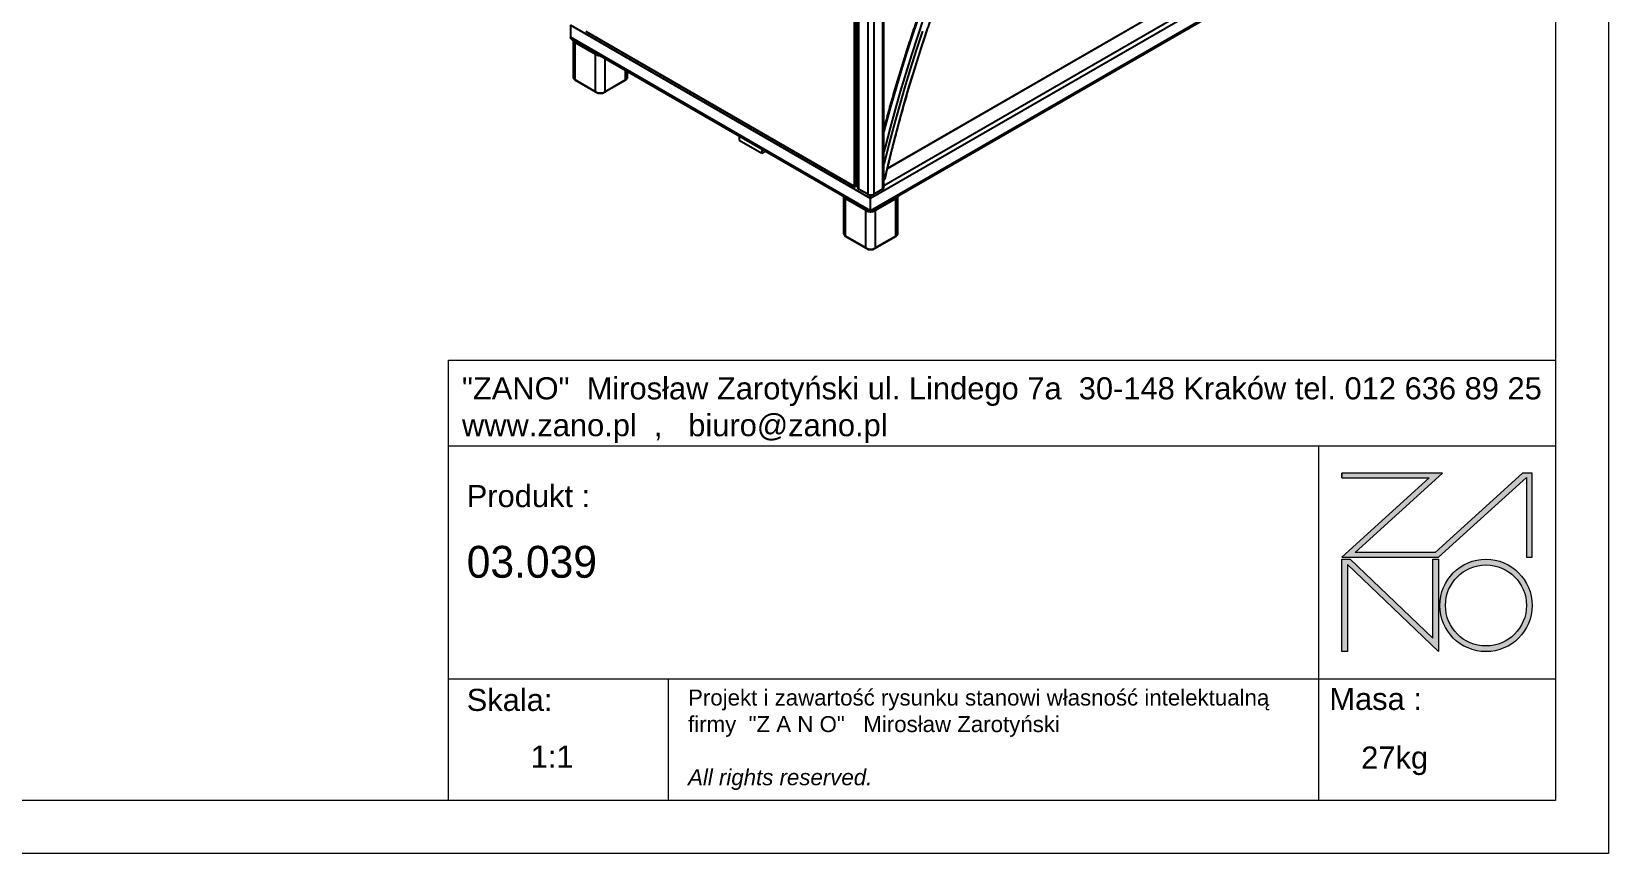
# Model space of a CAD drawing. Header units: millimetres. Extents: x -2163 to 3777, y -950 to 3250.
# Drawn here: x 807 to 3777, y -950 to 598 of the extents above; entities that cross this region are included whole.
import ezdxf

# ---------------------------------------------------------------- set-up
doc = ezdxf.new("R2010")
doc.units = ezdxf.units.MM
doc.layers.add('tabelka', color=155, linetype='Continuous')

# ---------------------------------------------------------------- blocks, each defined once
blk = doc.blocks.new('zano')
at = {"layer": 'Defpoints', "lineweight": 5}
for points in [[(6270.2, 3716.2), (6270.2, 3707.4), (6434.8, 3707.4), (6270.2, 3558.4), (6452.4, 3558.4), (6617.9, 3708.2), (6617.9, 3558.4), (6628.6, 3558.4), (6628.6, 3716.2), (6610.7, 3716.2), (6446.1, 3567.2), (6295.4, 3567.2), (6459.9, 3716.2), (6270.2, 3716.2), (6270.2, 3707.4)], [(6270.2, 3554.4), (6286.2, 3554.4), (6441.7, 3405.6), (6441.7, 3554.4), (6452.4, 3554.4), (6452.4, 3380.5), (6281, 3544.6), (6281, 3380.5), (6270.2, 3380.5)]]:
    blk.add_hatch(color=251, dxfattribs=at).paths.add_polyline_path(points)
h = blk.add_hatch(color=251, dxfattribs=at)
h.paths.add_polyline_path([(6454.7, 3467.4, 1), (6628.6, 3467.4, 1)])
h.paths.add_polyline_path([(6617.9, 3467.4, -1), (6465.4, 3467.4, -1)], flags=16)
at = {"layer": 'Defpoints', "color": 251, "lineweight": 5}
blk.add_lwpolyline([(6434.8, 3707.4), (6270.2, 3558.4), (6452.4, 3558.4), (6617.9, 3708.2), (6617.9, 3558.4), (6628.6, 3558.4), (6628.6, 3716.2), (6610.7, 3716.2), (6446.1, 3567.2), (6295.4, 3567.2), (6459.9, 3716.2), (6270.2, 3716.2), (6270.2, 3707.4), (6432.1, 3707.4)], dxfattribs=at)
for points in [[(6270.2, 3716.2), (6270.2, 3707.4), (6434.8, 3707.4), (6270.2, 3558.4), (6452.4, 3558.4), (6617.9, 3708.2), (6617.9, 3558.4), (6628.6, 3558.4), (6628.6, 3716.2), (6610.7, 3716.2), (6446.1, 3567.2), (6295.4, 3567.2), (6459.9, 3716.2), (6270.2, 3716.2), (6270.2, 3707.4)], [(6270.2, 3554.4), (6286.2, 3554.4), (6441.7, 3405.6), (6441.7, 3554.4), (6452.4, 3554.4), (6452.4, 3380.5), (6281, 3544.6), (6281, 3380.5), (6270.2, 3380.5)]]:
    blk.add_lwpolyline(points, close=True, dxfattribs=at)
for radius in [87, 76.3]:
    blk.add_circle((6541.7, 3467.4), radius, dxfattribs=at)
blk = doc.blocks.new('TABELA')
at = {"layer": 'tabelka', "lineweight": 5}
for p, q in [((4587.4, 3929.4), (6672.4, 3929.4)), ((4587.4, 3767.6), (4587.4, 3929.4)), ((4587.4, 3929.4), (6672.4, 3929.4)), ((6226.5, 3767.6), (6226.5, 3329)), ((4587.4, 3329), (6672.4, 3329)), ((5001.6, 3329), (5001.6, 3100.4)), ((6226.5, 3329), (6226.5, 3100.4))]:
    blk.add_line(p, q, dxfattribs=at)
blk.add_lwpolyline([(4587.4, 3767.6), (6672.4, 3767.6), (6672.4, 3100.4), (4587.4, 3100.4)], close=True, dxfattribs=at)
blk.add_blockref('zano', (0, 0))
at = {"layer": 'tabelka', "lineweight": 5, "attachment_point": 1}
for s, insert, char_height, width in [('{\\fArial|b0|i0|c238|p34;"ZANO"  Mirosław Zarotyński ul. Lindego 7a  30-148 Kraków tel. 012 636 89 25\\Pwww.zano.pl  ,   biuro@zano.pl}', (4613, 3896.9), 41.595, 2040.38), ('{\\fArial|b0|i0|c238|p34;Produkt : }', (4622, 3694.1), 41.595, 265.273), ('{\\fCentury Gothic|b0|i0|c238|p34;03.039}', (4622, 3579.5), 60, 713.135), ('{\\fArial|b0|i0|c238|p34;Skala: }', (4622, 3310.3), 41.595, 191.675), ('{\\fArial|b0|i0|c238|p34;Masa :}', (6246.7, 3312.2), 41.595, 200.457), ('{\\fArial|b0|i0|c238|p34;1:1}', (4742.5, 3203.5), 41.595, 42.482), ('{\\fArial|b0|i0|c238|p34;27kg}', (6306.7, 3201.8), 41.595, 42.482)]:
    blk.add_mtext(s, dxfattribs=dict(at, insert=insert, char_height=char_height, width=width))
at = {"layer": 'tabelka', "color": 1, "lineweight": 5, "insert": (5038.9, 3308.9), "char_height": 30, "width": 1186.12, "attachment_point": 1}
blk.add_mtext('{\\fArial|b0|i0|c0|p34;Projekt i zawartość rysunku stanowi własność intelektualną firmy \\fArial|b0|i0|c238|p34; "Z A N O"   Mirosław Zarotyński\\fArial|b0|i1|c238|p34;\\P\\PAll rights reserved.}', dxfattribs=at)
blk = doc.blocks.new('izometria')
for p, q in [((-4259.5, 1007), (-4259.5, 313.9)), ((-4258.3, 1006.3), (-4258.3, 312.3)), ((-4249.8, 1001.4), (-4249.8, 307.4)), ((-4244.1, 1001.5), (-4244.1, 307.4)), ((-4235.7, 1006.4), (-4235.7, 312.3)), ((-4234.5, 313.9), (-4234.5, 1008)), ((-4262.2, 315), (-4262.2, 990.2)), ((-4260.8, 315.1), (-4260.8, 990.1)), ((-3858.1, 527.8), (-4247, 303.3)), ((-3874.2, 523.4), (-4234.5, 315.4)), ((-4231.1, 331.7), (-3893.2, 526.8)), ((-4231, 332.1), (-3893.3, 527.1)), ((-3858.1, 516.4), (-4247, 291.9)), ((-4247, 290.9), (-3859.3, 514.7)), ((-4529.8, 466.6), (-4529.8, 455.2)), ((-4247, 303.3), (-4529.8, 466.6)), ((-4515.3, 461.1), (-4262.2, 315)), ((-4515, 460.6), (-4262, 314.5)), ((-4247, 291.9), (-4529.8, 455.2)), ((-4528.6, 453.4), (-4247, 290.9)), ((-4527.2, 452.6), (-4527.2, 417.6)), ((-4506.1, 439), (-4525.3, 450.1)), ((-4525.3, 415), (-4525.3, 450.1)), ((-4506.1, 403.9), (-4506.1, 439)), ((-4497, 403.9), (-4497, 435.2)), ((-4477.8, 415), (-4477.8, 424.1)), ((-4475.9, 417.6), (-4475.9, 423)), ((-4525.4, 414.8), (-4525.4, 415.1)), ((-4503.7, 402.2), (-4525.4, 414.8)), ((-4506.1, 403.9), (-4525.3, 415)), ((-4503.7, 402.2), (-4503.7, 403)), ((-4499.4, 402.2), (-4503.7, 402.2)), ((-4477.6, 414.8), (-4499.4, 402.2)), ((-4499.4, 402.2), (-4499.4, 403)), ((-4477.8, 415), (-4497, 403.9)), ((-4477.6, 414.8), (-4477.6, 415.1)), ((-4370.7, 362.3), (-4370.7, 358.4)), ((-4370.7, 358.4), (-4349.5, 346.2)), ((-4349.5, 350.1), (-4349.5, 346.2)), ((-4349.5, 346.2), (-4346.1, 348.1)), ((-4261.6, 314.6), (-4259.5, 315.9)), ((-4261.6, 314.6), (-4261.6, 314.9)), ((-4260.8, 315.1), (-4259.5, 315.9)), ((-4259.5, 315.4), (-4259.8, 315.7)), ((-4249.8, 307.4), (-4258.3, 312.3)), ((-4235.7, 312.3), (-4244.1, 307.4)), ((-4234.5, 321.1), (-4234, 321.4)), ((-4272.6, 305.7), (-4272.6, 270.7)), ((-4251.5, 292.1), (-4270.7, 303.2)), ((-4270.7, 268), (-4270.7, 303.2)), ((-4247, 291.9), (-4247, 303.3)), ((-4223.2, 303.2), (-4242.4, 292.1)), ((-4223.2, 268), (-4223.2, 303.2)), ((-4221.3, 270.7), (-4221.3, 305.7)), ((-4251.5, 256.9), (-4251.5, 292.1)), ((-4242.4, 256.9), (-4242.4, 292.1)), ((-4270.9, 267.8), (-4270.9, 268.1)), ((-4249.1, 255.2), (-4270.9, 267.8)), ((-4251.5, 256.9), (-4270.7, 268)), ((-4223.1, 267.8), (-4244.9, 255.2)), ((-4223.2, 268), (-4242.4, 256.9)), ((-4223.1, 267.8), (-4223.1, 268.1)), ((-4249.1, 255.2), (-4249.1, 256.1)), ((-4244.9, 255.2), (-4249.1, 255.2)), ((-4244.9, 255.2), (-4244.9, 256.1))]:
    blk.add_line(p, q)
at = {"flags": 128}
for points in [[(-4201.4, 475.6), (-4207.2, 458.4), (-4212.8, 441.1), (-4218.2, 423.9), (-4223.3, 406.7), (-4228.2, 389.6), (-4232.9, 372.4), (-4234.5, 366.5)], [(-4197.1, 473.1), (-4202.9, 455.9), (-4208.5, 438.7), (-4213.9, 421.5), (-4219.1, 404.3), (-4224, 387.1), (-4228.7, 370), (-4233.1, 352.9), (-4234.5, 347.5)], [(-4198.3, 461), (-4204.2, 443.1), (-4209.8, 425.3), (-4215.2, 407.5), (-4220.3, 389.7), (-4225.2, 371.9), (-4229.9, 354.2), (-4234.3, 336.5), (-4234.5, 335.7)], [(-4194.1, 462.2), (-4199.9, 444.5), (-4205.5, 426.8), (-4210.9, 409.2), (-4216, 391.6), (-4220.9, 374), (-4225.5, 356.4), (-4229.9, 338.9), (-4234, 321.4)], [(-4247, 303.3), (-4247, 303.8), (-4247, 304.4), (-4247, 305.1), (-4247, 305.8), (-4247, 306.4), (-4247, 306.7)], [(-4247, 306.7), (-4247, 306.7), (-4247, 306.1), (-4247, 305.5), (-4247, 304.9), (-4247, 304.3), (-4247, 303.8), (-4247, 303.3)], [(-4247, 290.9), (-4247, 290.9), (-4247, 291), (-4247, 291.2), (-4247, 291.5), (-4247, 291.9)], [(-4247, 291.9), (-4247, 291.5), (-4247, 291.1), (-4247, 290.9), (-4247, 290.9), (-4247, 290.9)]]:
    blk.add_lwpolyline(points, dxfattribs=at)
for centre, radius, start, end in [((-4523.9, 453.1), 3.26, 187.8862, 245.4309), ((-4501.7, 447.1), 9.19, 241.9258, 270.2143), ((-4524, 417.9), 3.22, 185.6946, 245.625), ((-4479.1, 417.9), 3.22, 294.3745, 354.3055), ((-4501.5, 412.6), 9.84, 242.6099, 297.3902), ((-4257.5, 314.1), 2.01, 185.6943, 245.6252), ((-4236.5, 314.1), 2.01, 294.375, 354.305), ((-4269.4, 306.1), 3.26, 187.8862, 245.4309), ((-4247, 312.9), 6.15, 242.6099, 297.3901), ((-4224.6, 306.1), 3.26, 294.5683, 352.1146), ((-4247.2, 300.2), 9.19, 241.9258, 270.2143), ((-4246.8, 300.2), 9.19, 269.7854, 298.0746), ((-4269.4, 271), 3.22, 185.6946, 245.625), ((-4224.5, 271), 3.22, 294.3745, 354.3055), ((-4247, 265.7), 9.84, 242.6099, 297.3902)]:
    blk.add_arc(centre, radius, start, end)
blk.add_ellipse((-4525.6, 455.2), major_axis=(4.24, 0), ratio=0.577382, start_param=3.141593, end_param=3.927072)
blk.add_ellipse((-4525.6, 455.2), major_axis=(4.24, 0), ratio=0.577382, start_param=3.141593, end_param=3.927072)
for points, knots in [([(-4071, 764.2), (-4072, 762.3), (-4076.1, 755.2), (-4082.9, 742.9), (-4091.5, 727.2), (-4099.9, 711.4), (-4108.2, 695.6), (-4116.2, 679.7), (-4124.1, 663.7), (-4131.9, 647.7), (-4139.4, 631.6), (-4146.8, 615.4), (-4153.9, 599.2), (-4160.9, 583), (-4167.7, 566.8), (-4174.4, 550.5), (-4180.8, 534.2), (-4187, 517.9), (-4193.1, 501.5), (-4198.9, 485.2), (-4204.5, 468.9), (-4210, 452.5), (-4215.2, 436.2), (-4220.3, 419.9), (-4225.1, 403.6), (-4229.7, 387.3), (-4232.8, 375.9), (-4234.4, 370), (-4234.5, 369.5)], [0, 0, 0, 0, 0.014788, 0.055671, 0.096554, 0.137438, 0.178321, 0.219204, 0.260088, 0.300971, 0.341855, 0.382739, 0.423623, 0.464507, 0.505391, 0.546275, 0.58716, 0.628045, 0.66893, 0.709815, 0.7507, 0.791586, 0.832472, 0.873359, 0.914245, 0.955132, 0.996019, 1, 1, 1, 1]), ([(-4233.4, 322.1), (-4233, 324), (-4231.3, 331.1), (-4228.3, 343.7), (-4224.2, 359.8), (-4219.9, 375.9), (-4215.4, 392.1), (-4210.8, 408.3), (-4205.8, 424.5), (-4200.7, 440.8), (-4195.4, 457), (-4189.9, 473.3), (-4184.2, 489.6), (-4178.3, 505.8), (-4172.2, 522), (-4165.9, 538.3), (-4159.4, 554.5), (-4152.7, 570.7), (-4145.8, 586.8), (-4138.8, 603), (-4131.5, 619), (-4124.1, 635.1), (-4116.5, 651.1), (-4108.7, 667), (-4100.8, 682.9), (-4092.7, 698.7), (-4084.4, 714.4), (-4075.9, 730), (-4067.9, 744.6), (-4062.6, 753.8), (-4060.3, 757.9)], [0, 0, 0, 0, 0.012602, 0.049447, 0.086293, 0.123139, 0.159986, 0.196832, 0.233679, 0.270527, 0.307374, 0.344222, 0.38107, 0.417919, 0.454767, 0.491616, 0.528465, 0.565314, 0.602163, 0.639013, 0.675862, 0.712712, 0.749562, 0.786412, 0.823262, 0.860112, 0.896962, 0.933812, 0.970662, 1, 1, 1, 1]), ([(-4260.8, 315.1), (-4260.9, 315), (-4261.2, 314.9), (-4261.7, 314.8), (-4262, 314.9), (-4262.2, 315)], [0, 0, 0, 0, 0.5, 0.5, 1, 1, 1, 1]), ([(-4262.2, 315), (-4262.2, 314.8), (-4262.1, 314.6), (-4261.9, 314.5), (-4261.8, 314.5), (-4261.6, 314.6)], [0, 0, 0, 0, 0.5, 0.5, 1, 1, 1, 1]), ([(-4234, 321.4), (-4233.9, 321.5), (-4233.7, 321.6), (-4233.5, 321.8), (-4233.4, 322.1), (-4233.4, 322.1)], [0, 0, 0, 0, 0.146859, 0.668176, 1, 1, 1, 1])]:
    blk.add_open_spline(points, degree=3, knots=knots)

msp = doc.modelspace()

# ---------------------------------------------------------------- linework, layer by layer
at = {"layer": 'tabelka', "lineweight": 5}
for points in [[(-2162.63, 3250.46), (3777.37, 3250.46), (3777.37, -949.54), (-2162.63, -949.54)], [(-2062.63, 3150.46), (3677.37, 3150.46), (3677.37, -849.54), (-2062.63, -849.54)]]:
    msp.add_lwpolyline(points, close=True, dxfattribs=at)

# ---------------------------------------------------------------- block references
at = {"xscale": 2, "yscale": 2, "zscale": 2}
msp.add_blockref('izometria', (10881.79, -323.31), dxfattribs=at)
msp.add_blockref('TABELA', (-2995.01, -3949.94))

doc.saveas('drawing.dxf')
